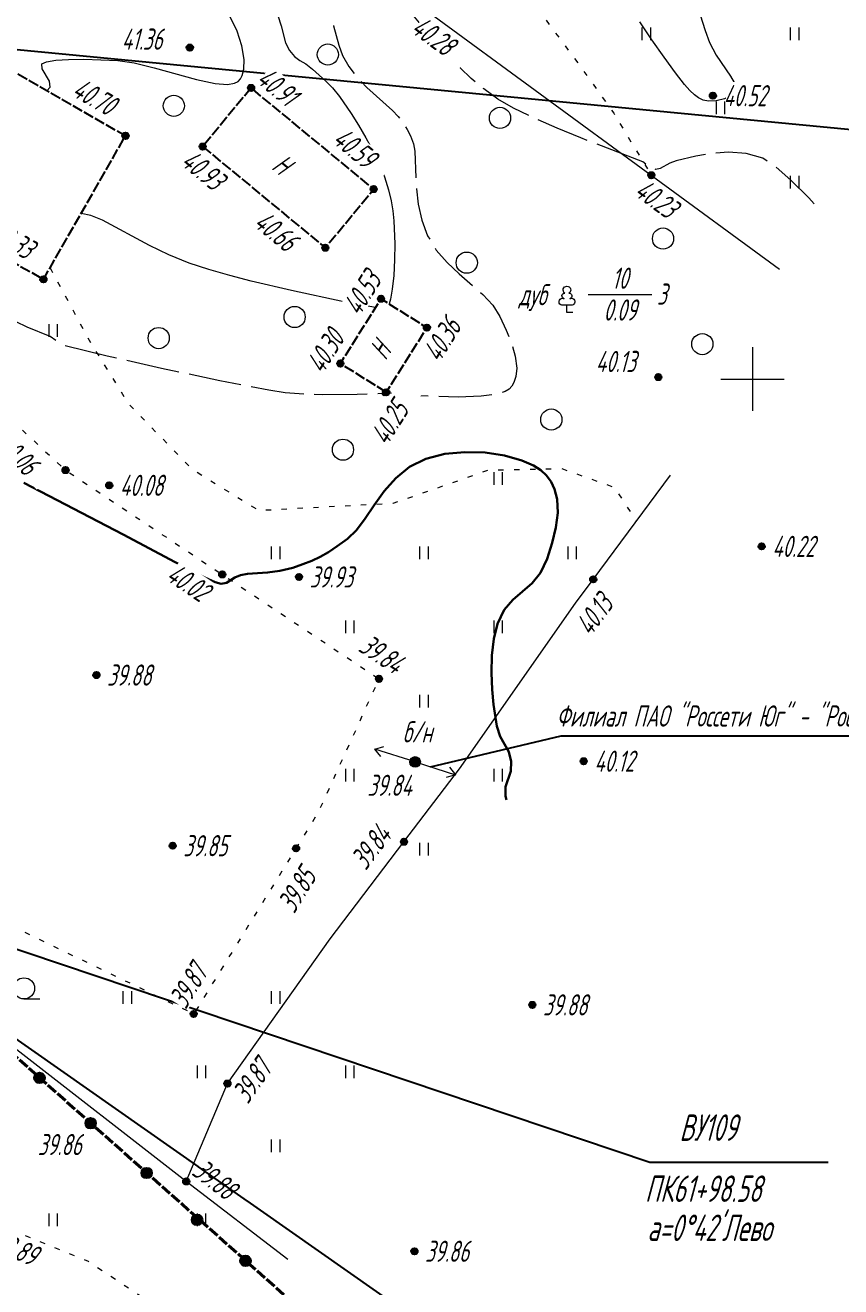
# Model space of a CAD drawing. Extents: x 2208637 to 2213412, y 575334 to 577367.
# Drawn here: x 2211165.7 to 2211204.2, y 576657.1 to 576716.7 of the extents above; entities that cross this region are included whole.
import ezdxf
from ezdxf.enums import TextEntityAlignment as Align

# ---------------------------------------------------------------- set-up
doc = ezdxf.new("R2010")
doc.units = 0
doc.header["$LTSCALE"] = 0.5
for name, pattern in [('2000_13', [1, 1, 0]), ('2000_16', [1, 1, 0]), ('2000_366_2', [1.5, 0.5, -1]), ('500_121_1_2', [1, 1, 0]), ('500_329_3', [6, 5, -1])]:
    doc.linetypes.add(name, pattern=pattern)
doc.layers.get('0').update_dxf_attribs({"lineweight": 25})
for name, color, linetype, lineweight in [('ИИ_ГАЗОПРОВОДЫ', 150, 'Continuous', 25), ('ИИ_ГОРИЗОНТАЛИ_ОСН', 32, 'Continuous', 15), ('ИИ_ГОРИЗОНТАЛИ_УТОЛЩ', 32, 'Continuous', 30), ('ИИ_ГРАНИЦЫ_ЗЕМЛЕПОЛЬЗОВАТЕЛЕЙ', 7, 'Continuous', 25), ('ИИ_КООРДИНАТНАЯ_СЕТКА', 3, 'Continuous', 25), ('ИИ_ЛЭП_НН', 7, 'Continuous', 25), ('ИИ_ОГРАДЫ', 7, 'Continuous', 25), ('ИИ_ОТМЕТКИ', 7, 'Continuous', 25), ('ИИ_СООРУЖЕНИЯ', 7, 'Continuous', 25), ('ИИ_ТРАССЫ_КЛС', 5, 'Continuous', 40), ('ИИ_УГОДЬЯ', 7, 'Continuous', 25)]:
    doc.layers.add(name, color=color, linetype=linetype, lineweight=lineweight)
doc.styles.add('BM431', font='', dxfattribs={"height": 1})
doc.styles.add('D431', font='', dxfattribs={"height": 1})
doc.styles.add('GOST 2.304', font='cs_gost2304.shx', dxfattribs={"width": 0.8, "oblique": 15})
doc.styles.add('VNIPISIMPLEXCUR', font='simplex.shx', dxfattribs={"width": 0.8, "oblique": 15})
doc.styles.get('BM431').set_extended_font_data('bm431', italic=True)
doc.styles.get('D431').set_extended_font_data('D431', italic=True)
doc.linetypes.add('2000_475_1', pattern='A,3,[1,Topography.shx,S=0.5,R=90,X=0,Y=0],0', length=3)
doc.linetypes.add('2000_485_1', pattern='A,34.5,[1,Topography.shx,S=1.5,R=120,X=0.5,Y=-0.87],-0.01,[1,Topography.shx,S=1.5,R=0,X=-0.25,Y=0.43],0,[3,Topography.shx,S=1,R=0,X=0.5,Y=0],-0.01,[1,Topography.shx,S=1.5,R=60,X=0.5,Y=-0.87],-1,34.5', length=70.02)

# ---------------------------------------------------------------- blocks, each defined once
blk = doc.blocks.new('Лист 024_УС_ПК2+00-ПК8+57.26|Для согласований 3 лист|Ситуация лист3|2000_115_5')
at = {"color": 0, "linetype": 'Continuous', "lineweight": -2}
for points in [[(0, 0), (4, 0)], [(3.25, 0.5), (4, 0), (3.25, -0.5)]]:
    blk.add_lwpolyline(points, dxfattribs=at)
blk = doc.blocks.new('500_12')
at = {"color": 0, "linetype": 'Continuous', "lineweight": -2, "flags": 128}
for points in [[(0, 3), (0, -3)], [(-3, 0), (3, 0)]]:
    blk.add_lwpolyline(points, dxfattribs=at)
at = {"color": 7, "linetype": 'Continuous', "lineweight": -2, "style": 'D431'}
blk.add_attdef('Вертикальная_подпись', (-0.5, 0.5), '', height=2, rotation=90, dxfattribs=at)
blk.add_attdef('Горизонтальная_подпись', (0.5, 0.5), '', height=2, dxfattribs=at)
blk = doc.blocks.new('500_401')
at = {"color": 0, "linetype": 'Continuous', "lineweight": -2}
for points in [[(-0.4, 0), (-0.4, 1.2)], [(0.4, 0), (0.4, 1.2)]]:
    blk.add_lwpolyline(points, dxfattribs=at)
blk = doc.blocks.new('500_368')
at = {"color": 0, "linetype": 'Continuous', "lineweight": -2}
blk.add_circle((0, 0), 1, dxfattribs=at)
blk = doc.blocks.new('500_379')
at = {"color": 0, "linetype": 'Continuous', "lineweight": -2}
blk.add_lwpolyline([(0, -1), (1.5, -1)], dxfattribs=at)
blk.add_circle((0, 0), 1, dxfattribs=at)
blk = doc.blocks.new('*U57')
at = {"linetype": 'Continuous', "lineweight": -2, "true_color": 0xffffff}
h = blk.add_hatch(color=7, dxfattribs=at)
h.dxf.hatch_style = 1
edge = h.paths.add_edge_path()
edge.add_arc((0, 0), 0.5, 0, 360)
at = {"linetype": 'Continuous', "lineweight": -2}
h = blk.add_hatch(color=0, dxfattribs=at)
edge = h.paths.add_edge_path()
edge.add_arc((0, 0), 0.1, 0, 360)
at = {"color": 0, "linetype": 'Continuous', "lineweight": -2}
for radius in [0.5, 0.1]:
    blk.add_circle((0, 0), radius, dxfattribs=at)
for tag, p, style in [('Номер', (0, -3), 'D431'), ('Тип', (0, -5.5), 'D431'), ('Высота', (0, -8), 'D431'), ('Пояснительная_надпись', (0, -10.5), 'BM431')]:
    blk.add_attdef(tag, p, '', height=2, dxfattribs=dict(at, style=style))
blk = doc.blocks.new('500_330_1')
at = {"linetype": 'Continuous', "lineweight": -2}
h = blk.add_hatch(color=0, dxfattribs=at)
h.dxf.hatch_style = 1
edge = h.paths.add_edge_path()
edge.add_arc((0, 0), 0.3, 0, 360)
at = {"color": 0, "linetype": 'Continuous', "lineweight": -2}
blk.add_circle((0, 0), 0.3, dxfattribs=at)
at = {"color": 0, "linetype": 'Continuous', "lineweight": -2, "style": 'GOST 2.304', "flags": 1}
for tag, p in [('Номер', (-1, -1)), ('Номер_рабочей_станции', (-1, -3.5))]:
    blk.add_attdef(tag, text='', height=2, dxfattribs=at).set_placement(p, align=Align.RIGHT)
at = {"color": 0, "linetype": 'Continuous', "lineweight": -2, "style": 'GOST 2.304'}
blk.add_attdef('Высота', (1, -1), '', height=2, dxfattribs=at)
at = {"color": 0, "linetype": 'Continuous', "lineweight": -2, "style": 'GOST 2.304', "flags": 1}
blk.add_attdef('Код', (0, -3.5), '', height=2, dxfattribs=at)
blk = doc.blocks.new('PDAACC8AA5F1D4CC7965AC19A064200')
at = {"color": 0, "linetype": '2000_485_1', "lineweight": -2, "flags": 128}
blk.add_lwpolyline([(2211141.47, 576685.5), (2211195.77, 576647.44), (2211184.63, 576632.8), (2211128.25, 576662.43), (2211132.55, 576668.69), (2211135.79, 576667.1), (2211138.69, 576671.18), (2211135.31, 576673.04)], close=True, dxfattribs=at)
at = {"color": 0, "lineweight": -2, "flags": 1}
for tag in ['Адрес (местоположение) участка', 'Дата постановки на учет', 'Тип объекта', 'Статус записи о ЗУ по справочнику', 'Кадастровый номер, обозначение, учетный номер объекта', 'Кадастровый номер квартала', 'Вид разрешенного использования по классификатору', 'Площадь, кв.м', 'Категория земель', 'Вид использования по документу', 'Кадастровая стоимость']:
    blk.add_attdef(tag, (0, 0), '', height=0.2, dxfattribs=at)
blk = doc.blocks.new('Лист 024_УС_ПК2+00-ПК8+57.26|2000_367_1')
at = {"color": 0, "linetype": 'Continuous', "lineweight": -2, "style": 'BM431'}
blk.add_attdef('Порода_деревьев_1', text='', height=2, dxfattribs=at).set_placement((-2, 2.25), align=Align.RIGHT)
at = {"color": 0, "linetype": 'Continuous', "lineweight": -2, "style": 'D431'}
blk.add_attdef('Расстояние_между_деревьями', text='', height=2, dxfattribs=at).set_placement((8.5, 1.75), align=Align.MIDDLE_LEFT)
at = {"color": 7, "linetype": 'Continuous', "lineweight": -2, "true_color": 0xffffff}
blk.add_wipeout([(-1.5, 4.5), (1.5, 4.5), (1.5, -1), (-1.5, -1)], dxfattribs=at)
at = {"color": 0, "linetype": 'Continuous', "lineweight": -2}
blk.add_lwpolyline([(0.56, 0), (0, 0), (0, 0.7), (-0.39, 0.7, -1.340077), (-0.26, 1.32, -0.944856), (-0.19, 1.84, -3.479234), (0.19, 1.84, -0.944856), (0.26, 1.32, -1.340077), (0.39, 0.7, 0), (0, 0.7, 0.669612)], format="xyb", dxfattribs=at)
blk.add_lwpolyline([(2, 1.7), (8, 1.7)], dxfattribs=at)
at = {"color": 0, "linetype": 'Continuous', "lineweight": -2, "style": 'D431'}
blk.add_attdef('Высота_древостоя', text='', height=2, dxfattribs=at).set_placement((5, 2.25), align=Align.CENTER)
at = {"color": 0, "linetype": 'Continuous', "lineweight": -2, "style": 'BM431'}
blk.add_attdef('Порода_деревьев_2', text='', height=2, dxfattribs=at).set_placement((-2, -0.75), align=Align.RIGHT)
at = {"color": 0, "linetype": 'Continuous', "lineweight": -2, "style": 'D431'}
blk.add_attdef('Средняя_толщина_стволов', text='', height=2, dxfattribs=at).set_placement((5, 1.25), align=Align.TOP_CENTER)
blk = doc.blocks.new('500_107_1_1')
at = {"linetype": 'Continuous', "lineweight": -2}
h = blk.add_hatch(color=0, dxfattribs=at)
h.dxf.hatch_style = 1
edge = h.paths.add_edge_path()
edge.add_arc((0, 0), 0.5, 0, 360)
at = {"color": 0, "linetype": 'Continuous', "lineweight": -2}
blk.add_circle((0, 0), 0.5, dxfattribs=at)
at = {"color": 0, "linetype": 'Continuous', "lineweight": -2, "style": 'VNIPISIMPLEXCUR', "oblique": 15, "width": 0.8}
for tag, p in [('Номер', (1, -0.5)), ('Тип', (1, -3)), ('Высота', (1, -5.5)), ('Пояснительная_надпись', (1, -8))]:
    blk.add_attdef(tag, p, '', height=2, dxfattribs=at)

msp = doc.modelspace()

# ---------------------------------------------------------------- linework, layer by layer
at = {"layer": 'ИИ_ГАЗОПРОВОДЫ', "color": 7, "linetype": '500_121_1_2', "lineweight": 40, "flags": 128}
msp.add_lwpolyline([(2211088.788, 576703.529), (2211142.478, 576683.886), (2211149.678, 576677.847), (2211164.965, 576668.244), (2211179.653, 576655.199)], dxfattribs=at)
at = {"layer": 'ИИ_ГОРИЗОНТАЛИ_ОСН', "color": 32, "linetype": '500_329_3', "lineweight": 20, "elevation": 40.25, "flags": 128}
msp.add_lwpolyline([(2211202.909, 576708.271), (2211202.659, 576708.549), (2211201.818, 576709.395), (2211201.072, 576710.044), (2211200.481, 576710.426), (2211199.695, 576710.657), (2211198.863, 576710.714), (2211198.05, 576710.651), (2211197.324, 576710.524), (2211196.397, 576710.299), (2211196.1, 576710.193), (2211195.646, 576709.941), (2211195.439, 576709.899), (2211195.214, 576709.966), (2211194.817, 576710.249), (2211191.9, 576711.383), (2211190.78, 576711.843), (2211189.69, 576712.321), (2211188.723, 576712.789), (2211187.973, 576713.22), (2211187.311, 576713.697), (2211186.72, 576714.193), (2211186.197, 576714.689), (2211185.74, 576715.166), (2211184.432, 576716.624), (2211183.494, 576717.762), (2211183.237, 576718.126), (2211182.724, 576718.988), (2211182.409, 576719.431), (2211182.015, 576719.843), (2211181.514, 576720.197), (2211180.89, 576720.448), (2211180.195, 576720.588), (2211179.501, 576720.648), (2211178.88, 576720.657), (2211178.141, 576720.641), (2211177.756, 576720.673), (2211177.552, 576720.66), (2211177.312, 576720.63), (2211177.115, 576720.586), (2211177.005, 576720.512), (2211177.013, 576720.361), (2211177.283, 576719.761), (2211177.443, 576719.469), (2211177.657, 576719.174), (2211177.933, 576718.949), (2211178.816, 576718.409), (2211179.311, 576718.038), (2211179.767, 576717.559), (2211180.045, 576717.115), (2211180.219, 576716.676), (2211180.468, 576715.769), (2211180.651, 576715.279), (2211180.947, 576714.751), (2211181.348, 576714.229), (2211181.79, 576713.767), (2211183.014, 576712.679), (2211183.272, 576712.4), (2211183.521, 576712.063), (2211183.702, 576711.784), (2211183.849, 576711.489), (2211183.996, 576711.1), (2211184.058, 576710.754), (2211184.133, 576708.984), (2211184.22, 576708.252), (2211184.388, 576707.501), (2211184.666, 576706.761), (2211185.074, 576706.088), (2211185.584, 576705.499), (2211186.15, 576704.969), (2211187.271, 576703.992), (2211187.736, 576703.496), (2211188.077, 576702.961), (2211188.373, 576702.31), (2211188.624, 576701.678), (2211188.8, 576701.077), (2211188.871, 576700.52), (2211188.832, 576700.115), (2211188.737, 576699.838), (2211188.638, 576699.669), (2211188.512, 576699.524), (2211188.323, 576699.414), (2211187.913, 576699.29), (2211187.186, 576699.191), (2211186.101, 576699.151), (2211184.973, 576699.175), (2211183.961, 576699.232), (2211182.726, 576699.345), (2211182.594, 576699.209), (2211182.519, 576699.313), (2211181.341, 576699.264), (2211179.72, 576699.253), (2211178.821, 576699.286), (2211177.934, 576699.358), (2211177.162, 576699.471), (2211174.86, 576699.912), (2211172.099, 576700.505), (2211169.539, 576701.086), (2211167.528, 576701.582), (2211167.275, 576701.71), (2211166.844, 576702.002), (2211165.768, 576702.452), (2211165.24, 576702.702), (2211164.692, 576703.014), (2211164.162, 576703.393), (2211163.714, 576703.83), (2211163.162, 576704.469), (2211162.55, 576705.233), (2211160.414, 576708.059), (2211160.183, 576708.333)], dxfattribs=at)
at = {"layer": 'ИИ_ГОРИЗОНТАЛИ_ОСН', "flags": 128}
for points, elevation in [([(2211166.697, 576713.601), (2211166.841, 576713.78), (2211166.818, 576714.066), (2211166.463, 576714.647), (2211166.454, 576714.877), (2211166.669, 576714.984), (2211167.108, 576715.055), (2211167.717, 576715.092), (2211168.443, 576715.1), (2211170.036, 576715.048), (2211170.819, 576714.928), (2211171.754, 576714.691), (2211173.747, 576714.136), (2211174.636, 576713.953), (2211175.219, 576713.913), (2211175.553, 576713.967), (2211175.716, 576714.052), (2211175.83, 576714.179), (2211175.913, 576714.338), (2211175.989, 576714.625), (2211176.005, 576715.083), (2211175.902, 576715.735), (2211175.677, 576716.424), (2211175.347, 576717.098)], 41), ([(2211177.586, 576717.161), (2211177.754, 576716.676), (2211177.95, 576715.879), (2211178.137, 576715.514), (2211178.386, 576715.228), (2211178.637, 576715.046), (2211178.911, 576714.878), (2211179.229, 576714.634), (2211179.86, 576714.072), (2211180.169, 576713.756), (2211180.506, 576713.343), (2211181.057, 576712.541), (2211181.399, 576711.994), (2211181.752, 576711.39), (2211182.09, 576710.76), (2211182.389, 576710.134), (2211182.624, 576709.541), (2211182.815, 576708.937), (2211182.943, 576708.416), (2211183.022, 576707.941), (2211183.067, 576707.47), (2211183.111, 576706.387), (2211183.108, 576705.623), (2211183.064, 576704.887), (2211182.995, 576704.249), (2211182.92, 576703.778), (2211182.855, 576703.545)], 40.5), ([(2211197.538, 576717.193), (2211197.773, 576716.45), (2211197.977, 576715.887), (2211198.28, 576715.292), (2211198.956, 576714.308), (2211199.143, 576714.003), (2211199.215, 576713.812), (2211199.221, 576713.703), (2211199.185, 576713.598), (2211199.112, 576713.495), (2211198.951, 576713.364), (2211198.672, 576713.234), (2211198.283, 576713.141), (2211197.931, 576713.122), (2211197.665, 576713.169), (2211197.455, 576713.27), (2211197.259, 576713.423), (2211197.04, 576713.624), (2211196.79, 576713.912), (2211196.364, 576714.463), (2211195.827, 576715.194), (2211195.245, 576716.021), (2211194.685, 576716.86)], 40.5), ([(2211182.206, 576703.374), (2211180.702, 576703.652), (2211178.239, 576704.18), (2211176.336, 576704.628), (2211175.327, 576704.892), (2211174.338, 576705.177), (2211173.414, 576705.479), (2211172.442, 576705.868), (2211171.54, 576706.304), (2211169.317, 576707.498), (2211168.759, 576707.729), (2211168.305, 576707.811)], 40.5)]:
    msp.add_lwpolyline(points, dxfattribs=dict(at, elevation=elevation))
at = {"layer": 'ИИ_ГОРИЗОНТАЛИ_УТОЛЩ', "elevation": 40, "flags": 128}
msp.add_lwpolyline([(2211188.393, 576680.129), (2211188.339, 576680.304), (2211188.337, 576680.747), (2211188.586, 576681.486), (2211188.614, 576681.944), (2211188.495, 576682.394), (2211188.091, 576683.124), (2211187.933, 576683.609), (2211187.781, 576684.635), (2211187.715, 576685.351), (2211187.681, 576686.138), (2211187.698, 576686.948), (2211187.785, 576687.733), (2211187.96, 576688.444), (2211188.282, 576689.098), (2211188.691, 576689.58), (2211189.592, 576690.371), (2211189.997, 576690.853), (2211190.313, 576691.506), (2211190.548, 576692.263), (2211190.724, 576692.991), (2211190.812, 576693.682), (2211190.784, 576694.328), (2211190.66, 576694.806), (2211190.498, 576695.141), (2211190.269, 576695.452), (2211190.003, 576695.696), (2211189.661, 576695.914), (2211189.106, 576696.162), (2211188.288, 576696.394), (2211187.377, 576696.529), (2211186.424, 576696.555), (2211185.475, 576696.463), (2211184.58, 576696.24), (2211183.804, 576695.857), (2211183.157, 576695.326), (2211182.612, 576694.705), (2211182.141, 576694.05), (2211181.713, 576693.419), (2211181.302, 576692.867), (2211180.878, 576692.452), (2211180.402, 576692.108), (2211179.981, 576691.832), (2211179.588, 576691.609), (2211179.194, 576691.421), (2211178.773, 576691.254), (2211178.294, 576691.091), (2211177.684, 576690.939), (2211177.108, 576690.861), (2211176.16, 576690.798), (2211175.839, 576690.747), (2211175.571, 576690.63), (2211175.168, 576690.379), (2211174.911, 576690.336), (2211174.637, 576690.418), (2211174.153, 576690.636), (2211172.748, 576691.351), (2211170.286, 576692.663), (2211165.601, 576695.108)], dxfattribs=at)
at = {"layer": 'ИИ_ЛЭП_НН', "color": 7, "elevation": 40.49, "flags": 128}
msp.add_lwpolyline([(2211184.804, 576681.692), (2211190.962, 576683.158), (2211223.458, 576683.158)], dxfattribs=at)
at = {"layer": 'ИИ_ОГРАДЫ', "linetype": '2000_475_1', "lineweight": 20, "flags": 128}
for points in [[(2211160.65, 576730.66), (2211164.67, 576732), (2211184.738, 576717.304), (2211195.225, 576709.623), (2211201.278, 576705.191)], [(2211173.27, 576662.117), (2211175.217, 576666.742), (2211180.063, 576673.571), (2211183.549, 576678.155), (2211186.168, 576681.597), (2211191.653, 576689.423), (2211192.483, 576690.543), (2211196.124, 576695.456)], [(2211178.072, 576658.428), (2211173.27, 576662.117), (2211165.127, 576668.448), (2211162.108, 576670.393), (2211155.968, 576674.348), (2211150.767, 576677.649), (2211146.799, 576680.168), (2211143.714, 576682.143), (2211141.919, 576683.7), (2211138.52, 576685.54)]]:
    msp.add_lwpolyline(points, dxfattribs=at)
at = {"layer": 'ИИ_СООРУЖЕНИЯ', "linetype": '2000_13', "flags": 128}
msp.add_lwpolyline([(2211159.202, 576708.894), (2211166.531, 576704.707), (2211170.403, 576711.484), (2211163.074, 576715.671)], close=True, dxfattribs=at)
at = {"layer": 'ИИ_СООРУЖЕНИЯ', "linetype": '2000_16', "flags": 128}
for points in [[(2211174.045, 576710.977), (2211179.834, 576706.199), (2211182.12, 576708.969), (2211176.331, 576713.747)], [(2211182.708, 576699.376), (2211180.546, 576700.735), (2211182.467, 576703.789), (2211184.629, 576702.43)]]:
    msp.add_lwpolyline(points, close=True, dxfattribs=at)
at = {"layer": 'ИИ_ТРАССЫ_КЛС', "lineweight": 25, "flags": 128}
for points in [[(2211148.193, 576717.191), (2211223.868, 576709.945), (2211231.931, 576709.945)], [(2211133.094, 576683.909), (2211195.159, 576663.034), (2211203.578, 576663.034)]]:
    msp.add_lwpolyline(points, dxfattribs=at)
at = {"layer": 'ИИ_УГОДЬЯ', "linetype": '2000_366_2', "lineweight": 20, "flags": 128}
for points in [[(2211194.524, 576767.579), (2211195.912, 576765.29), (2211196.883, 576764.54), (2211198.826, 576764.275), (2211202.271, 576765.069), (2211205.362, 576765.245), (2211206.51, 576764.363), (2211207.305, 576762.51), (2211207.481, 576760.04), (2211206.775, 576758.231), (2211204.169, 576756.555), (2211200.195, 576754.702), (2211195.136, 576755.047), (2211193.18, 576754.633), (2211192.869, 576752.854), (2211194.383, 576750.184), (2211195.407, 576748.226), (2211196.095, 576744.266), (2211195.952, 576739.07), (2211194.805, 576738.61), (2211191.975, 576739.238), (2211188.202, 576737.892), (2211186.854, 576736.5), (2211186.629, 576733.673), (2211187.843, 576731.774), (2211185.368, 576727.254), (2211185.585, 576724.298), (2211188.327, 576719.54), (2211191.863, 576714.782), (2211193.45, 576712.547), (2211195.225, 576709.623)], [(2211166.841, 576705.249), (2211168.75, 576701.725), (2211170.532, 576698.844), (2211173.543, 576695.751), (2211176.682, 576693.802), (2211183.043, 576694.141), (2211187.539, 576695.708), (2211190.986, 576695.775), (2211193.488, 576694.885), (2211194.513, 576693.282)], [(2211168.708, 576636.358), (2211163.319, 576639.962), (2211152.781, 576648.527), (2211155.595, 576652.313), (2211157.49, 576651.223), (2211158.638, 576650.764), (2211164.442, 576660.074), (2211168.634, 576658.353), (2211173.372, 576655.226), (2211175.863, 576653.582)]]:
    msp.add_lwpolyline(points, dxfattribs=at)
msp.add_lwpolyline([(2211141.424, 576686.871), (2211144.867, 576695.33), (2211154.638, 576707.694), (2211161.105, 576701.698), (2211167.572, 576695.702), (2211174.97, 576690.775), (2211182.368, 576685.848), (2211179.482, 576679.507), (2211178.455, 576677.845), (2211173.62, 576670.025), (2211162.453, 576675.417), (2211151.287, 576680.808)], close=True, dxfattribs=at)

# ---------------------------------------------------------------- block references
at = {"layer": 'ИИ_ГАЗОПРОВОДЫ', "color": 7, "xscale": 0.4999999999999999, "yscale": 0.4999999999999999, "zscale": 0.4999999999999999}
for p in [(2211166.344, 576667.008, 39.894), (2211168.757, 576664.865, 39.862), (2211171.402, 576662.517, 39.876), (2211173.78, 576660.307, 39.875), (2211176.069, 576658.372, 39.865)]:
    msp.add_blockref('500_107_1_1', p, dxfattribs=at)
at = {"layer": 'ИИ_КООРДИНАТНАЯ_СЕТКА', "color": 3, "lineweight": 20, "xscale": 0.5, "yscale": 0.5, "zscale": 0.5}
msp.add_blockref('500_12', (2211200, 576700), dxfattribs=at)
at = {"layer": 'ИИ_ЛЭП_НН', "lineweight": 20, "ltscale": 0.5, "xscale": 0.5, "yscale": 0.5, "zscale": 0.5}
for rotation in [162.323230702913, 342.3881506480841]:
    msp.add_blockref('Лист 024_УС_ПК2+00-ПК8+57.26|Для согласований 3 лист|Ситуация лист3|2000_115_5', (2211184.073, 576681.924), dxfattribs=dict(at, rotation=rotation))
at = {"layer": 'ИИ_УГОДЬЯ', "lineweight": 20, "xscale": 0.5, "yscale": 0.5, "zscale": 0.5}
for name, p in [('500_401', (2211195, 576716)), ('500_401', (2211202, 576716)), ('500_368', (2211179.954, 576715.322)), ('500_368', (2211172.684, 576712.901)), ('500_401', (2211198.5, 576712.5)), ('500_368', (2211188.08, 576712.331)), ('500_401', (2211202, 576709)), ('500_368', (2211195.778, 576706.634)), ('500_368', (2211186.512, 576705.495)), ('500_368', (2211178.386, 576702.932)), ('500_401', (2211167, 576702)), ('500_368', (2211171.971, 576701.935)), ('500_368', (2211197.631, 576701.65)), ('500_368', (2211190.503, 576698.089)), ('500_368', (2211180.667, 576696.665)), ('500_401', (2211188, 576695)), ('500_401', (2211177.5, 576691.5)), ('500_401', (2211184.5, 576691.5)), ('500_401', (2211191.5, 576691.5)), ('500_401', (2211181, 576688)), ('500_401', (2211188, 576688)), ('500_401', (2211184.5, 576684.5)), ('500_401', (2211181, 576681)), ('500_401', (2211188, 576681)), ('500_401', (2211184.5, 576677.5)), ('500_379', (2211165.61, 576671.233)), ('500_401', (2211170.5, 576670.5)), ('500_401', (2211177.5, 576670.5)), ('500_401', (2211174, 576667)), ('500_401', (2211181, 576667)), ('500_401', (2211177.5, 576663.5)), ('500_401', (2211167, 576660)), ('500_401', (2211174, 576660))]:
    msp.add_blockref(name, p, dxfattribs=at)

# ---------------------------------------------------------------- wipeouts: each hides what was drawn before it
at = {"lineweight": 0}
for points, layer in [([(2211201.05, 576691.532), (2211203.875, 576691.532), (2211203.875, 576692.75), (2211201.05, 576692.75)], 'ИИ_ОТМЕТКИ'), ([(2211184.593, 576658.252), (2211187.321, 576658.252), (2211187.321, 576659.45), (2211184.593, 576659.45)], 'ИИ_ОТМЕТКИ'), ([(2211195.103, 576659.219), (2211203.303, 576659.219), (2211203.303, 576660.741), (2211195.103, 576660.741)], 'ИИ_ТРАССЫ_КЛС')]:
    msp.add_wipeout(points, dxfattribs=at).dxf.layer = layer

# ---------------------------------------------------------------- next in the draw order: block references
at = {"layer": 'ИИ_ОТМЕТКИ'}
ref = msp.add_blockref('500_330_1', (2211200.433, 576692.102, 40.221), dxfattribs=dict(at, xscale=0.5, yscale=0.5, zscale=0.5))
ref.add_attrib('Высота', '40.22', (2211200.933, 576691.602), dxfattribs={"layer": '0', "color": 0, "linetype": 'Continuous', "lineweight": -2, "height": 1, "style": 'GOST 2.304', "oblique": 15, "width": 0.8})
ref = msp.add_blockref('500_330_1', (2211184.043, 576658.822, 39.855), dxfattribs=dict(at, xscale=0.5, yscale=0.5, zscale=0.5))
ref.add_attrib('Высота', '39.86', (2211184.543, 576658.322), dxfattribs={"layer": '0', "color": 0, "linetype": 'Continuous', "lineweight": -2, "height": 1, "style": 'GOST 2.304', "oblique": 15, "width": 0.8})

# ---------------------------------------------------------------- next in the draw order: wipeouts: each hides what was drawn before it
at = {"lineweight": 0}
for points, layer in [([(2211190.871, 576683.522), (2211223.499, 576683.522), (2211223.499, 576684.714), (2211190.871, 576684.714)], 'ИИ_ЛЭП_НН'), ([(2211183.542, 576682.774), (2211185.382, 576682.774), (2211185.382, 576683.914), (2211183.542, 576683.914)], 'ИИ_ЛЭП_НН'), ([(2211183.87, 576716.286), (2211186.129, 576714.631), (2211186.849, 576715.613), (2211184.589, 576717.268)], 'ИИ_ОТМЕТКИ'), ([(2211170.34, 576715.479), (2211172.881, 576715.479), (2211172.881, 576716.676), (2211170.34, 576716.676)], 'ИИ_ОТМЕТКИ'), ([(2211176.564, 576713.91), (2211178.601, 576712.229), (2211179.327, 576713.109), (2211177.29, 576714.789)], 'ИИ_ОТМЕТКИ'), ([(2211167.879, 576713.283), (2211170.328, 576711.884), (2211170.894, 576712.874), (2211168.444, 576714.273)], 'ИИ_ОТМЕТКИ'), ([(2211198.747, 576712.81), (2211201.571, 576712.81), (2211201.571, 576714.027), (2211198.747, 576714.027)], 'ИИ_ОТМЕТКИ'), ([(2211180.156, 576711.065), (2211182.316, 576709.283), (2211183.042, 576710.162), (2211180.881, 576711.945)], 'ИИ_ОТМЕТКИ'), ([(2211172.999, 576710.022), (2211175.159, 576708.24), (2211175.885, 576709.119), (2211173.724, 576710.902)], 'ИИ_ОТМЕТКИ'), ([(2211194.408, 576708.591), (2211196.668, 576706.936), (2211197.387, 576707.918), (2211195.127, 576709.573)], 'ИИ_ОТМЕТКИ'), ([(2211176.435, 576707.13), (2211178.534, 576705.398), (2211179.296, 576706.321), (2211177.197, 576708.053)], 'ИИ_ОТМЕТКИ'), ([(2211164.007, 576706.506), (2211166.439, 576705.117), (2211167.005, 576706.107), (2211164.573, 576707.496)], 'ИИ_ОТМЕТКИ'), ([(2211185.337, 576700.795), (2211186.786, 576703.098), (2211185.772, 576703.736), (2211184.323, 576701.433)], 'ИИ_ОТМЕТКИ'), ([(2211179.833, 576700.256), (2211181.324, 576702.627), (2211180.359, 576703.234), (2211178.868, 576700.863)], 'ИИ_ОТМЕТКИ'), ([(2211192.716, 576700.26), (2211195.337, 576700.26), (2211195.337, 576701.4), (2211192.716, 576701.4)], 'ИИ_ОТМЕТКИ'), ([(2211182.864, 576696.872), (2211184.356, 576699.243), (2211183.325, 576699.892), (2211181.834, 576697.521)], 'ИИ_ОТМЕТКИ'), ([(2211164.227, 576696.625), (2211166.223, 576694.776), (2211167.037, 576695.654), (2211165.042, 576697.504)], 'ИИ_ОТМЕТКИ'), ([(2211170.251, 576694.413), (2211173.052, 576694.413), (2211173.052, 576695.553), (2211170.251, 576695.553)], 'ИИ_ОТМЕТКИ'), ([(2211172.307, 576690.421), (2211174.658, 576688.856), (2211175.332, 576689.869), (2211172.982, 576691.435)], 'ИИ_ОТМЕТКИ'), ([(2211179.144, 576690.087), (2211181.951, 576690.087), (2211181.951, 576691.227), (2211179.144, 576691.227)], 'ИИ_ОТМЕТКИ'), ([(2211192.486, 576687.867), (2211194.047, 576689.972), (2211193.131, 576690.651), (2211191.571, 576688.546)], 'ИИ_ОТМЕТКИ'), ([(2211181.345, 576687.104), (2211183.565, 576685.625), (2211184.197, 576686.574), (2211181.977, 576688.052)], 'ИИ_ОТМЕТКИ'), ([(2211169.582, 576685.455), (2211172.39, 576685.455), (2211172.39, 576686.595), (2211169.582, 576686.595)], 'ИИ_ОТМЕТКИ'), ([(2211192.647, 576681.39), (2211195.291, 576681.39), (2211195.291, 576682.607), (2211192.647, 576682.607)], 'ИИ_ОТМЕТКИ'), ([(2211181.871, 576680.251), (2211184.538, 576680.251), (2211184.538, 576681.391), (2211181.871, 576681.391)], 'ИИ_ОТМЕТКИ'), ([(2211181.831, 576676.76), (2211183.445, 576678.883), (2211182.538, 576679.573), (2211180.923, 576677.451)], 'ИИ_ОТМЕТКИ'), ([(2211173.18, 576677.4), (2211175.988, 576677.4), (2211175.988, 576678.54), (2211173.18, 576678.54)], 'ИИ_ОТМЕТКИ'), ([(2211178.451, 576674.729), (2211179.928, 576677.117), (2211178.958, 576677.717), (2211177.482, 576675.328)], 'ИИ_ОТМЕТКИ'), ([(2211173.332, 576670.211), (2211174.819, 576672.616), (2211173.849, 576673.216), (2211172.362, 576670.811)], 'ИИ_ОТМЕТКИ'), ([(2211190.158, 576669.884), (2211192.966, 576669.884), (2211192.966, 576671.024), (2211190.158, 576671.024)], 'ИИ_ОТМЕТКИ'), ([(2211176.264, 576665.733), (2211177.9, 576668.039), (2211176.971, 576668.699), (2211175.334, 576666.393)], 'ИИ_ОТМЕТКИ'), ([(2211166.304, 576663.289), (2211169.032, 576663.289), (2211169.032, 576664.487), (2211166.304, 576664.487)], 'ИИ_ОТМЕТКИ'), ([(2211173.475, 576662.382), (2211175.701, 576660.671), (2211176.396, 576661.575), (2211174.169, 576663.286)], 'ИИ_ОТМЕТКИ'), ([(2211164.077, 576658.816), (2211166.675, 576657.75), (2211167.108, 576658.805), (2211164.51, 576659.871)], 'ИИ_ОТМЕТКИ'), ([(2211177.239, 576709.855), (2211177.893, 576709.316), (2211178.619, 576710.195), (2211177.965, 576710.734)], 'ИИ_СООРУЖЕНИЯ'), ([(2211182.771, 576700.853), (2211183.223, 576701.571), (2211182.258, 576702.178), (2211181.806, 576701.46)], 'ИИ_СООРУЖЕНИЯ'), ([(2211196.612, 576663.947), (2211200.547, 576663.947), (2211200.547, 576665.372), (2211196.612, 576665.372)], 'ИИ_ТРАССЫ_КЛС'), ([(2211194.982, 576661.064), (2211202.267, 576661.064), (2211202.267, 576662.561), (2211194.982, 576662.561)], 'ИИ_ТРАССЫ_КЛС'), ([(2211193.481, 576704.191), (2211194.469, 576704.191), (2211194.469, 576705.331), (2211193.481, 576705.331)], 'ИИ_УГОДЬЯ'), ([(2211188.663, 576703.415), (2211190.604, 576703.415), (2211190.604, 576704.586), (2211188.663, 576704.586)], 'ИИ_УГОДЬЯ'), ([(2211195.541, 576703.441), (2211196.309, 576703.441), (2211196.309, 576704.581), (2211195.541, 576704.581)], 'ИИ_УГОДЬЯ'), ([(2211192.741, 576702.691), (2211194.949, 576702.691), (2211194.949, 576703.831), (2211192.741, 576703.831)], 'ИИ_УГОДЬЯ')]:
    msp.add_wipeout(points, dxfattribs=at).dxf.layer = layer

# ---------------------------------------------------------------- next in the draw order: block references
at = {"layer": 'ИИ_ГРАНИЦЫ_ЗЕМЛЕПОЛЬЗОВАТЕЛЕЙ'}
msp.add_blockref('PDAACC8AA5F1D4CC7965AC19A064200', (0, 0), dxfattribs=at)
at = {"layer": 'ИИ_ЛЭП_НН', "lineweight": 20, "ltscale": 0.5}
ref = msp.add_blockref('*U57', (2211184.073, 576681.924), dxfattribs=dict(at, xscale=0.5, yscale=0.5, zscale=0.5))
ref.add_attrib('Номер', 'б/н', (2211183.485, 576682.844), dxfattribs={"layer": '0', "color": 0, "linetype": 'Continuous', "lineweight": -2, "height": 1, "style": 'GOST 2.304', "oblique": 15, "width": 0.8})
at = {"layer": 'ИИ_ОТМЕТКИ'}
ref = msp.add_blockref('500_330_1', (2211184.738, 576717.304, 40.28), dxfattribs=dict(at, xscale=0.5, yscale=0.5, zscale=0.5, rotation=323.7834266051886))
ref.add_attrib('Высота', '40.28', (2211183.817, 576716.412), dxfattribs={"layer": '0', "color": 0, "linetype": 'Continuous', "lineweight": -2, "height": 1, "rotation": 323.78343, "style": 'GOST 2.304', "oblique": 15, "width": 0.8})
ref = msp.add_blockref('500_330_1', (2211173.44, 576715.65, 41.36), dxfattribs=dict(at, xscale=0.5, yscale=0.5, zscale=0.5))
ref.add_attrib('Высота', '41.36', (2211170.223, 576715.549, -28.166), dxfattribs={"layer": '0', "color": 0, "linetype": 'Continuous', "lineweight": -2, "height": 1, "style": 'GOST 2.304', "oblique": 15, "width": 0.8})
ref = msp.add_blockref('500_330_1', (2211176.331, 576713.747, 40.915), dxfattribs=dict(at, xscale=0.5, yscale=0.5, zscale=0.5, rotation=320.4680415804002))
ref.add_attrib('Высота', '40.91', (2211176.518, 576714.039), dxfattribs={"layer": '0', "color": 0, "linetype": 'Continuous', "lineweight": -2, "height": 1, "rotation": 320.46804, "style": 'GOST 2.304', "oblique": 15, "width": 0.8})
ref = msp.add_blockref('500_330_1', (2211170.403, 576711.484, 40.699), dxfattribs=dict(at, xscale=0.5, yscale=0.5, zscale=0.5, rotation=330.2613447637327))
ref.add_attrib('Высота', '40.70', (2211167.812, 576713.402), dxfattribs={"layer": '0', "color": 0, "linetype": 'Continuous', "lineweight": -2, "height": 1, "rotation": 330.26134, "style": 'GOST 2.304', "oblique": 15, "width": 0.8})
ref = msp.add_blockref('500_330_1', (2211198.13, 576713.38, 40.52), dxfattribs=dict(at, xscale=0.5, yscale=0.5, zscale=0.5))
ref.add_attrib('Высота', '40.52', (2211198.63, 576712.88, -29.006), dxfattribs={"layer": '0', "color": 0, "linetype": 'Continuous', "lineweight": -2, "height": 1, "style": 'GOST 2.304', "oblique": 15, "width": 0.8})
ref = msp.add_blockref('500_330_1', (2211174.045, 576710.977, 40.929), dxfattribs=dict(at, xscale=0.5, yscale=0.5, zscale=0.5, rotation=320.4680415804002))
ref.add_attrib('Высота', '40.93', (2211172.953, 576710.151), dxfattribs={"layer": '0', "color": 0, "linetype": 'Continuous', "lineweight": -2, "height": 1, "rotation": 320.46804, "style": 'GOST 2.304', "oblique": 15, "width": 0.8})
ref = msp.add_blockref('500_330_1', (2211182.12, 576708.969, 40.592), dxfattribs=dict(at, xscale=0.5, yscale=0.5, zscale=0.5, rotation=320.4680415804002))
ref.add_attrib('Высота', '40.59', (2211180.11, 576711.194), dxfattribs={"layer": '0', "color": 0, "linetype": 'Continuous', "lineweight": -2, "height": 1, "rotation": 320.46804, "style": 'GOST 2.304', "oblique": 15, "width": 0.8})
ref = msp.add_blockref('500_330_1', (2211195.225, 576709.623, 40.229), dxfattribs=dict(at, xscale=0.5, yscale=0.5, zscale=0.5, rotation=323.7834266051886))
ref.add_attrib('Высота', '40.23', (2211194.355, 576708.716), dxfattribs={"layer": '0', "color": 0, "linetype": 'Continuous', "lineweight": -2, "height": 1, "rotation": 323.78343, "style": 'GOST 2.304', "oblique": 15, "width": 0.8})
ref = msp.add_blockref('500_330_1', (2211179.834, 576706.199, 40.657), dxfattribs=dict(at, xscale=0.5, yscale=0.5, zscale=0.5, rotation=320.4680415804002))
ref.add_attrib('Высота', '40.66', (2211176.389, 576707.258), dxfattribs={"layer": '0', "color": 0, "linetype": 'Continuous', "lineweight": -2, "height": 1, "rotation": 320.46804, "style": 'GOST 2.304', "oblique": 15, "width": 0.8})
ref = msp.add_blockref('500_330_1', (2211166.531, 576704.707, 40.332), dxfattribs=dict(at, xscale=0.5, yscale=0.5, zscale=0.5, rotation=330.2613447637327))
ref.add_attrib('Высота', '40.33', (2211163.94, 576706.625), dxfattribs={"layer": '0', "color": 0, "linetype": 'Continuous', "lineweight": -2, "height": 1, "rotation": 330.26134, "style": 'GOST 2.304', "oblique": 15, "width": 0.8})
ref = msp.add_blockref('500_330_1', (2211184.629, 576702.43, 40.359), dxfattribs=dict(at, xscale=0.4999999999999999, yscale=0.4999999999999999, zscale=0.4999999999999999, rotation=57.82984621794908))
ref.add_attrib('Высота', '40.36', (2211185.216, 576700.733), dxfattribs={"layer": '0', "color": 0, "linetype": 'Continuous', "lineweight": -2, "height": 1, "rotation": 57.82985, "style": 'GOST 2.304', "oblique": 15, "width": 0.8})
ref = msp.add_blockref('500_330_1', (2211180.546, 576700.735, 40.305), dxfattribs=dict(at, xscale=0.4999999999999999, yscale=0.4999999999999999, zscale=0.4999999999999999, rotation=57.82984621794908))
ref.add_attrib('Высота', '40.30', (2211179.711, 576700.194), dxfattribs={"layer": '0', "color": 0, "linetype": 'Continuous', "lineweight": -2, "height": 1, "rotation": 57.82985, "style": 'GOST 2.304', "oblique": 15, "width": 0.8})
ref = msp.add_blockref('500_330_1', (2211195.554, 576700.092, 40.128), dxfattribs=dict(at, xscale=0.5, yscale=0.5, zscale=0.5))
ref.add_attrib('Высота', '40.13', (2211192.6, 576700.33), dxfattribs={"layer": '0', "color": 0, "linetype": 'Continuous', "lineweight": -2, "height": 1, "style": 'GOST 2.304', "oblique": 15, "width": 0.8})
ref = msp.add_blockref('500_330_1', (2211182.708, 576699.376, 40.253), dxfattribs=dict(at, xscale=0.4999999999999999, yscale=0.4999999999999999, zscale=0.4999999999999999, rotation=57.82984621794908))
ref.add_attrib('Высота', '40.25', (2211182.743, 576696.811), dxfattribs={"layer": '0', "color": 0, "linetype": 'Continuous', "lineweight": -2, "height": 1, "rotation": 57.82985, "style": 'GOST 2.304', "oblique": 15, "width": 0.8})
ref = msp.add_blockref('500_330_1', (2211167.572, 576695.702, 40.059), dxfattribs=dict(at, xscale=0.5, yscale=0.5, zscale=0.5, rotation=317.1650830477304))
ref.add_attrib('Высота', '40.06', (2211164.189, 576696.756), dxfattribs={"layer": '0', "color": 0, "linetype": 'Continuous', "lineweight": -2, "height": 1, "rotation": 317.16508, "style": 'GOST 2.304', "oblique": 15, "width": 0.8})
ref = msp.add_blockref('500_330_1', (2211169.634, 576694.983, 40.077), dxfattribs=dict(at, xscale=0.5, yscale=0.5, zscale=0.5))
ref.add_attrib('Высота', '40.08', (2211170.134, 576694.483, -26.718), dxfattribs={"layer": '0', "color": 0, "linetype": 'Continuous', "lineweight": -2, "height": 1, "style": 'GOST 2.304', "oblique": 15, "width": 0.8})
ref = msp.add_blockref('500_330_1', (2211174.97, 576690.775, 40.022), dxfattribs=dict(at, xscale=0.5, yscale=0.5, zscale=0.5, rotation=326.3360086863026))
ref.add_attrib('Высота', '40.02', (2211172.248, 576690.545), dxfattribs={"layer": '0', "color": 0, "linetype": 'Continuous', "lineweight": -2, "height": 1, "rotation": 326.33601, "style": 'GOST 2.304', "oblique": 15, "width": 0.8})
ref = msp.add_blockref('500_330_1', (2211178.594, 576690.657, 39.932), dxfattribs=dict(at, xscale=0.5, yscale=0.5, zscale=0.5))
ref.add_attrib('Высота', '39.93', (2211179.094, 576690.157, -26.621), dxfattribs={"layer": '0', "color": 0, "linetype": 'Continuous', "lineweight": -2, "height": 1, "style": 'GOST 2.304', "oblique": 15, "width": 0.8})
ref = msp.add_blockref('500_330_1', (2211192.483, 576690.543, 40.132), dxfattribs=dict(at, xscale=0.4999999999999999, yscale=0.4999999999999999, zscale=0.4999999999999999, rotation=53.45253056083904))
ref.add_attrib('Высота', '40.13', (2211192.361, 576687.815), dxfattribs={"layer": '0', "color": 0, "linetype": 'Continuous', "lineweight": -2, "height": 1, "rotation": 53.45253, "style": 'GOST 2.304', "oblique": 15, "width": 0.8})
ref = msp.add_blockref('500_330_1', (2211182.368, 576685.848, 39.837), dxfattribs=dict(at, xscale=0.5, yscale=0.5, zscale=0.5, rotation=326.3360086863026))
ref.add_attrib('Высота', '39.84', (2211181.342, 576687.19), dxfattribs={"layer": '0', "color": 0, "linetype": 'Continuous', "lineweight": -2, "height": 1, "rotation": 326.33601, "style": 'GOST 2.304', "oblique": 15, "width": 0.8})
ref = msp.add_blockref('500_330_1', (2211169.032, 576686.025, 39.875), dxfattribs=dict(at, xscale=0.5, yscale=0.5, zscale=0.5))
ref.add_attrib('Высота', '39.88', (2211169.532, 576685.525, -26.584), dxfattribs={"layer": '0', "color": 0, "linetype": 'Continuous', "lineweight": -2, "height": 1, "style": 'GOST 2.304', "oblique": 15, "width": 0.8})
ref = msp.add_blockref('500_330_1', (2211184.073, 576681.924, 39.84), dxfattribs=dict(at, xscale=0.5, yscale=0.5, zscale=0.5))
ref.add_attrib('Высота', '39.84', (2211181.821, 576680.321), dxfattribs={"layer": '0', "color": 0, "linetype": 'Continuous', "lineweight": -2, "height": 1, "style": 'GOST 2.304', "oblique": 15, "width": 0.8})
ref = msp.add_blockref('500_330_1', (2211192.03, 576681.96, 40.12), dxfattribs=dict(at, xscale=0.5, yscale=0.5, zscale=0.5))
ref.add_attrib('Высота', '40.12', (2211192.53, 576681.46, 40.12), dxfattribs={"layer": '0', "color": 0, "linetype": 'Continuous', "lineweight": -2, "height": 1, "style": 'GOST 2.304', "oblique": 15, "width": 0.8})
ref = msp.add_blockref('500_330_1', (2211183.549, 576678.155, 39.844), dxfattribs=dict(at, xscale=0.5, yscale=0.5, zscale=0.5, rotation=52.73818047124059))
ref.add_attrib('Высота', '39.84', (2211181.745, 576676.763), dxfattribs={"layer": '0', "color": 0, "linetype": 'Continuous', "lineweight": -2, "height": 1, "rotation": 52.73818, "style": 'GOST 2.304', "oblique": 15, "width": 0.8})
ref = msp.add_blockref('500_330_1', (2211172.63, 576677.97, 39.85), dxfattribs=dict(at, xscale=0.5, yscale=0.5, zscale=0.5))
ref.add_attrib('Высота', '39.85', (2211173.13, 576677.47, 39.85), dxfattribs={"layer": '0', "color": 0, "linetype": 'Continuous', "lineweight": -2, "height": 1, "style": 'GOST 2.304', "oblique": 15, "width": 0.8})
ref = msp.add_blockref('500_330_1', (2211178.455, 576677.845, 39.85), dxfattribs=dict(at, xscale=0.5, yscale=0.5, zscale=0.5, rotation=58.27340764261616))
ref.add_attrib('Высота', '39.85', (2211178.365, 576674.723), dxfattribs={"layer": '0', "color": 0, "linetype": 'Continuous', "lineweight": -2, "height": 1, "rotation": 58.27341, "style": 'GOST 2.304', "oblique": 15, "width": 0.8})
ref = msp.add_blockref('500_330_1', (2211173.62, 576670.025, 39.866), dxfattribs=dict(at, xscale=0.5, yscale=0.5, zscale=0.5, rotation=58.27340764261616))
ref.add_attrib('Высота', '39.87', (2211173.246, 576670.205), dxfattribs={"layer": '0', "color": 0, "linetype": 'Continuous', "lineweight": -2, "height": 1, "rotation": 58.27341, "style": 'GOST 2.304', "oblique": 15, "width": 0.8})
ref = msp.add_blockref('500_330_1', (2211189.608, 576670.454, 39.878), dxfattribs=dict(at, xscale=0.5, yscale=0.5, zscale=0.5))
ref.add_attrib('Высота', '39.88', (2211190.108, 576669.954), dxfattribs={"layer": '0', "color": 0, "linetype": 'Continuous', "lineweight": -2, "height": 1, "style": 'GOST 2.304', "oblique": 15, "width": 0.8})
ref = msp.add_blockref('500_330_1', (2211175.217, 576666.742, 39.873), dxfattribs=dict(at, xscale=0.5, yscale=0.5, zscale=0.5, rotation=54.6420483802501))
ref.add_attrib('Высота', '39.87', (2211176.178, 576665.733), dxfattribs={"layer": '0', "color": 0, "linetype": 'Continuous', "lineweight": -2, "height": 1, "rotation": 54.64205, "style": 'GOST 2.304', "oblique": 15, "width": 0.8})
ref = msp.add_blockref('500_330_1', (2211168.757, 576664.865, 39.862), dxfattribs=dict(at, xscale=0.5, yscale=0.5, zscale=0.5))
ref.add_attrib('Высота', '39.86', (2211166.254, 576663.359), dxfattribs={"layer": '0', "color": 0, "linetype": 'Continuous', "lineweight": -2, "height": 1, "style": 'GOST 2.304', "oblique": 15, "width": 0.8})
ref = msp.add_blockref('500_330_1', (2211173.27, 576662.117, 39.883), dxfattribs=dict(at, xscale=0.5, yscale=0.5, zscale=0.5, rotation=322.4671717043205))
ref.add_attrib('Высота', '39.88', (2211173.478, 576662.468), dxfattribs={"layer": '0', "color": 0, "linetype": 'Continuous', "lineweight": -2, "height": 1, "rotation": 322.46717, "style": 'GOST 2.304', "oblique": 15, "width": 0.8})
ref = msp.add_blockref('500_330_1', (2211164.442, 576660.074, 39.895), dxfattribs=dict(at, xscale=0.5, yscale=0.5, zscale=0.5, rotation=337.679314974385))
ref.add_attrib('Высота', '39.89', (2211164.057, 576658.9), dxfattribs={"layer": '0', "color": 0, "linetype": 'Continuous', "lineweight": -2, "height": 1, "rotation": 337.67931, "style": 'GOST 2.304', "oblique": 15, "width": 0.8})
at = {"layer": 'ИИ_УГОДЬЯ', "lineweight": 20, "ltscale": 0.5}
ref = msp.add_blockref('Лист 024_УС_ПК2+00-ПК8+57.26|2000_367_1', (2211191.241, 576703.136), dxfattribs=dict(at, xscale=0.5, yscale=0.5, zscale=0.5))
ref.add_attrib('Порода_деревьев_1', 'дуб', dxfattribs={"layer": '0', "color": 0, "linetype": 'Continuous', "lineweight": -2, "height": 1, "style": 'GOST 2.304', "oblique": 15, "width": 0.8}).set_placement((2211190.271, 576703.485), align=Align.RIGHT)
ref.add_attrib('Высота_древостоя', '10', dxfattribs={"layer": '0', "color": 0, "linetype": 'Continuous', "lineweight": -2, "height": 1, "style": 'GOST 2.304', "oblique": 15, "width": 0.8}).set_placement((2211193.741, 576704.261), align=Align.CENTER)
ref.add_attrib('Средняя_толщина_стволов', '0.09', dxfattribs={"layer": '0', "color": 0, "linetype": 'Continuous', "lineweight": -2, "height": 1, "style": 'GOST 2.304', "oblique": 15, "width": 0.8}).set_placement((2211193.741, 576703.761), align=Align.TOP_CENTER)
ref.add_attrib('Расстояние_между_деревьями', '3', dxfattribs={"layer": '0', "color": 0, "linetype": 'Continuous', "lineweight": -2, "height": 1, "style": 'GOST 2.304', "oblique": 15, "width": 0.8}).set_placement((2211195.491, 576704.011), align=Align.MIDDLE_LEFT)

# ---------------------------------------------------------------- next in the draw order: texts
at = {"layer": 'ИИ_ЛЭП_НН', "color": 7, "style": 'GOST 2.304', "oblique": 15, "width": 0.8}
msp.add_text('Филиал ПАО "Россети Юг" - "Ростовэнерго" Тарасовский РЭС', height=1, dxfattribs=at).set_placement((2211190.741, 576683.592))
at = {"layer": 'ИИ_СООРУЖЕНИЯ', "ltscale": 0.5, "style": 'GOST 2.304', "oblique": 15, "width": 0.8}
for rotation, p in [(320.46804, (2211177.245, 576709.941, -88.25)), (57.82985, (2211182.686, 576700.848, -88.25))]:
    msp.add_text('Н', height=1, rotation=rotation, dxfattribs=at).set_placement(p)
at = {"layer": 'ИИ_ТРАССЫ_КЛС', "lineweight": 25, "style": 'GOST 2.304', "oblique": 15, "width": 0.8}
for s, p in [('ВУ109', (2211196.55, 576664.034)), ('ПК61+98.58', (2211194.92, 576661.151)), ("а=0°42'Лево", (2211195.031, 576659.307))]:
    msp.add_text(s, height=1.25, dxfattribs=at).set_placement(p)

# ---------------------------------------------------------------- next in the draw order: wipeouts: each hides what was drawn before it
at = {"lineweight": 0}
msp.add_wipeout([(2211181.565, 576702.991), (2211183.056, 576705.362), (2211182.091, 576705.969), (2211180.6, 576703.598)], dxfattribs=at).dxf.layer = 'ИИ_ОТМЕТКИ'

# ---------------------------------------------------------------- next in the draw order: block references
at = {"layer": 'ИИ_ОТМЕТКИ'}
ref = msp.add_blockref('500_330_1', (2211182.467, 576703.789, 40.531), dxfattribs=dict(at, xscale=0.4999999999999999, yscale=0.4999999999999999, zscale=0.4999999999999999, rotation=57.82984621794908))
ref.add_attrib('Высота', '40.53', (2211181.443, 576702.929), dxfattribs={"layer": '0', "color": 0, "linetype": 'Continuous', "lineweight": -2, "height": 1, "rotation": 57.82985, "style": 'GOST 2.304', "oblique": 15, "width": 0.8})

doc.saveas('drawing.dxf')
